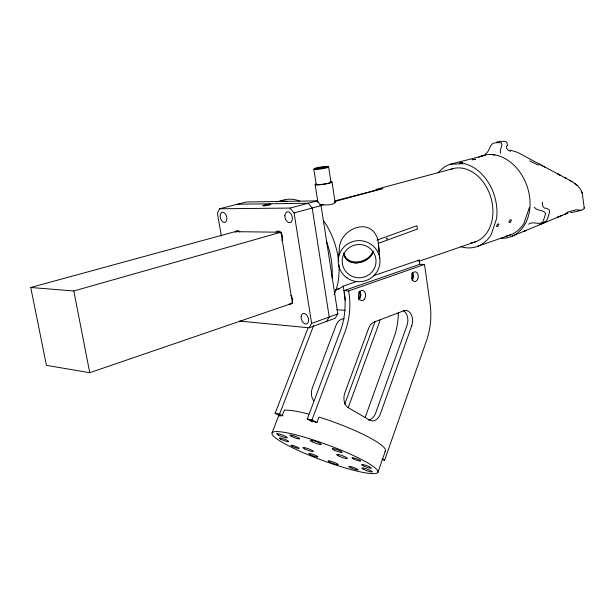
<?xml version="1.0" encoding="UTF-8"?>
<svg xmlns="http://www.w3.org/2000/svg" width="615" height="615" viewBox="0 0 615 615"><rect width="100%" height="100%" fill="white"/><g stroke="black" fill="none" stroke-linecap="round" stroke-linejoin="round"><path stroke-width="0.92" d="M339.265 250.097C338.388 229.979 369.284 215.696 377.418 238.259A18.135 16.882 -73.5 0 1 378.379 244.939M542.307 202.174L542.515 205.21A7.941 6.288 68.3 0 0 543.768 207.501L544.867 208.247L546.843 208.308A7.926 6.288 68.3 0 0 548.442 209.369A1.922 1.514 67.7 0 1 549.587 211.837A51.107 39.46 70 0 1 546.566 220.754A1.914 1.507 67.3 0 1 545.144 221.492M338.296 259.261L339.173 250.482M545.536 213.467C543.875 209.546 536.795 211.283 534.304 207.163M332.023 182.063L335.144 202.55C331.27 206.04 324.874 204.48 320 205.033M529.307 207.778L523.911 223.345A41.981 32.288 73.2 0 1 505.884 236.168M377.941 472.266A56.488 8.156 20.3 0 0 301.235 436.273A56.488 8.156 20.3 0 0 295.777 449.319A56.488 8.156 20.3 0 0 377.941 472.266L385.374 451.064M382.276 459.666L384.636 460.135L426.526 340.587A55.235 38.168 -85.4 0 0 430.1 304.156L424.535 264.473L419.791 264.304L343.916 290.626L348.667 290.918L424.535 264.473M365.125 417.585L394 337.404A53.743 38.199 -85.2 0 0 398.305 312.666M348.198 407.637L379.155 323.036A10.639 7.48 -85.2 0 0 379.901 319.985M344.7 404.216L374.666 322.652A10.601 7.488 -85.2 0 0 375.119 321.161M344.223 292.617A59.194 44.211 -85.1 0 1 340.195 331.562L307.277 419.03L312.005 419.876L344.946 332.023A59.447 44.226 -85.1 0 0 348.974 292.925L348.667 290.918M272.076 432.86L278.772 415.44M307.884 328.418L275.113 413.303L279.571 414.103L312.366 328.848A57.725 44.088 -84.9 0 0 313.642 325.25M239.604 321.084L309.122 327.803L335.26 318.209L337.827 313.865L321.076 205.618L317.04 200.874L246.292 202.004L219.54 208.769L217.456 213.351L221.323 236.022M373.359 251.443C369.261 263.797 347.275 268.401 343.485 253.611M373.121 251.966C368.693 263.804 347.567 268.202 343.562 253.903M372.959 251.351C368.4 263.012 347.367 267.171 343.577 252.903M309.122 327.803L311.651 323.405L294.078 212.936L290.019 208.078L219.54 208.769M326.673 321.361L329.225 317.002L312.205 208.016L308.161 203.242L237.498 204.234M507.421 145.417L506.322 146.724L506.445 147.907A7.864 6.15 73.2 0 0 507.913 149.968L510.458 151.39M485.143 154.111C489.594 151.897 489.325 145.747 493.069 143.218A51.306 39.483 70 0 1 501.256 142.742C503.524 145.271 498.911 149.86 500.679 153.343M528.7 224.16C532.859 220.87 538.709 225.075 542.522 222.415A51.306 39.483 70 0 0 545.536 213.474M539.816 224.621L545.174 222.353M568.068 212.951L511.557 236.429M541.569 223.207L545.828 221.454M562.095 215.342L557.259 217.318L558.212 216.934M565.131 214.12L567.284 213.267M344.131 318.309L341.44 319.3A10.916 7.857 -84.3 0 0 336.059 325.281L312.374 387.904A11.17 8.103 -80.8 0 0 313.712 400.649M378.333 243.363L417.47 229.049L416.909 225.743L376.972 240.119M311.651 323.405L337.827 313.865M477.94 246.223L510.565 234.838M335.452 289.98L339.034 288.75M419.123 261.198L476.648 241.418M89.752 372.698L292.433 303.226L280.963 232.224L235.022 231.663L30.75 287.482L46.44 365.348L89.752 372.698L73.815 290.972L30.75 287.482M335.367 289.888A43.235 28.475 72.9 0 0 343.224 286.106L356.792 281.455M373.974 275.558L419.192 260.053L419.791 264.304M73.815 290.972L280.963 232.224M580.914 210.276L576.071 209.792L566.73 212.39M320.115 205.479L323.782 204.48M334.783 201.505L382.745 188.513L335.167 200.798M294.078 212.936L321.076 205.618M375.834 189.474L452.986 168.633M438.095 172.976A43.304 32.387 73.1 0 1 450.103 164.267L485.443 155.295M290.019 208.078L317.04 200.874M570.605 212.575L573.91 212.044A13.761 2.545 -8.1 0 0 584.081 207.732M492.946 154.926L494.821 154.842M450.111 164.267L464.264 163.659A43.304 32.387 73.1 0 1 496.582 218.533L491.27 234.515A43.304 32.387 73.1 0 1 460.85 246.684M336.751 309.683L345.107 310.337M510.058 150.037L517.745 152.459L545.459 167.403M529.63 160.853L538.386 165.174M557.382 173.714L566.338 178.45L564.301 177.351C571.25 181.21 579.745 184.846 582.221 193.172L584.25 208.031M558.189 174.137L560.073 175.129L538.909 163.921M279.571 414.103L282.946 415.94M275.113 413.303L280.171 416.055M307.277 419.03L312.289 421.798M312.005 419.876L317.017 422.651M382.13 458.752L384.636 460.135M569.536 180.249L572.019 181.771M334.798 202.058L335.144 202.55M577.062 185.2L576.293 184.538M581.436 191.311L582.221 193.172M313.842 169.225L316.195 184.377M315.157 184.654L317.886 202.243M343.224 286.106L345.376 300.143M328.656 167.034L330.97 182.178M379.778 258.2L378.317 242.648L379.148 251.843M478.385 157.248A42.981 32.795 70 0 1 528.124 189.605A42.981 32.795 70 0 1 500.525 238.297M507.421 145.417A7.857 6.142 73.2 0 1 507.075 143.387A1.899 1.476 73.3 0 0 505.43 141.412A51.107 39.46 70 0 0 497.243 141.888A1.891 1.461 73.4 0 0 496.443 142.465M235.176 232.362A5.297 3.229 74 0 1 239.919 231.986M276.02 232.032A5.497 3.482 73.7 0 1 281.04 232.954A5.497 3.482 73.7 0 1 281.939 240.311M290.818 295.269A5.435 3.421 71.4 0 1 292.571 301.519A5.435 3.421 71.4 0 1 289.196 304.056M450.872 169.286A38.315 28.651 73.2 0 1 491.185 198.66A38.315 28.651 73.2 0 1 470.79 242.925M481.276 156.295A41.981 32.288 73.2 0 1 483.544 155.395M358.737 291.987A3.759 2.683 -86.2 0 1 358.483 298.475M419.192 260.053A40.521 28.682 73 0 1 417.962 260.921M411.573 273.368A3.59 2.452 -87.4 0 1 411.858 279.018M412.281 272.522A4.859 3.321 -87.4 0 1 412.127 280.294M403.332 310.713A10.886 7.472 -85.3 0 1 406.984 325.458L375.657 413.057A11.247 7.811 -81 0 1 368.562 420.091M359.514 291.087A5.089 3.628 -86.2 0 1 358.622 299.836M330.832 181.763A8.541 0.922 -8.6 0 1 323.89 184.216A8.541 0.922 -8.6 0 1 316.025 184.031M330.77 182.055A7.488 0.815 -8.6 0 1 323.528 184.154A7.488 0.815 -8.6 0 1 316.41 184.192M325.289 166.957A7.503 0.715 -8.6 0 1 327.388 167.657A7.503 0.715 -8.6 0 1 316.971 169.394A7.503 0.715 -8.6 0 1 315.264 168.633M279.202 201.543A57.995 37.269 72.8 0 1 299.72 201.036M323.659 220.916A57.995 37.269 72.8 0 1 338.619 261.16M338.911 264.427A57.995 37.269 72.8 0 1 334.153 294.508M276.358 201.828A58.31 37.215 72.8 0 1 287.105 201.366M326.35 241.195A58.31 37.215 72.8 0 1 332.023 277.834M384.959 451.579A56.15 9.133 20.3 0 0 318.939 417.07L316.894 422.551A56.234 8.894 20.3 0 0 309.783 420.445M308.515 414.079A56.15 9.133 20.3 0 0 284.268 410.197L282.224 415.517A56.234 8.894 20.3 0 0 279.833 415.894M386.543 238.574C387.089 240.58 387.688 237.021 386.543 238.574M475.403 159.285L472.197 159.754L475.403 159.285M411.719 325.873L380.393 413.834A11.293 7.803 -81.1 0 1 369.715 420.183L348.29 407.714A11.493 8.11 -81.2 0 1 344.9 392.777L368.654 328.287A11.224 7.857 -84.5 0 1 374.043 322.129L403.632 310.806A10.932 7.472 -85.3 0 1 411.127 314.303A10.932 7.472 -85.3 0 1 411.719 325.873M462.657 162.691L459.413 163.16L462.657 162.691M325.112 167.026L317.217 168.179L325.112 167.026M526.156 230.41L523.903 231.217A42.42 32.78 70.1 0 0 526.156 230.41M575.686 184.108L574.871 183.593L575.686 184.108M220.331 214.481A5.258 3.175 74.7 0 0 224.191 222.446A5.258 3.175 74.7 0 0 226.036 215.019A5.258 3.175 74.7 0 0 220.331 214.481M301.15 316.587A5.489 3.475 70.5 0 0 306.332 323.99A5.489 3.475 70.5 0 0 307.139 315.587A5.489 3.475 70.5 0 0 301.15 316.587M284.891 215.335A5.581 3.582 74.4 0 0 290.119 222.592A5.581 3.582 74.4 0 0 290.887 213.713A5.581 3.582 74.4 0 0 284.891 215.335M264.435 205.81A4.182 0.5 -9 0 0 270.884 204.426A4.182 0.5 -9 0 0 264.973 204.857A4.182 0.5 -9 0 0 264.435 205.81M497.527 226.543A1.661 0.769 -56 0 0 498.773 224.044A1.661 0.769 -56 0 0 496.851 225.244A1.661 0.769 -56 0 0 497.527 226.543M510.004 222.346A1.645 0.746 -56.2 0 0 511.242 219.87A1.645 0.746 -56.2 0 0 509.358 221.054A1.645 0.746 -56.2 0 0 510.004 222.346M364.426 299.174A5.104 3.628 -86.2 0 0 363.158 290.611A5.104 3.628 -86.2 0 0 358.445 296.776A5.104 3.628 -86.2 0 0 364.426 299.174M417.677 279.31A4.874 3.313 -87.4 0 0 415.256 271.784A4.874 3.313 -87.4 0 0 411.942 278.856A4.874 3.313 -87.4 0 0 417.677 279.31M317.14 168.741A6.934 0.661 -8.6 0 0 327.98 166.657A6.934 0.661 -8.6 0 0 318.362 167.411A6.934 0.661 -8.6 0 0 317.14 168.741M350.312 275.389A16.928 16.651 -0.1 0 0 376.026 261.544A16.928 16.651 -0.1 0 0 350.981 246.561A16.928 16.651 -0.1 0 0 350.312 275.389M346.937 277.849A20.895 20.549 -0.1 0 0 379.893 263.151A20.895 20.549 -0.1 0 0 350.473 242.425A20.895 20.549 -0.1 0 0 346.937 277.849M353.325 458.875A4.643 0.684 20.1 0 0 360.575 461.096A4.643 0.684 20.1 0 0 355.078 458.267A4.643 0.684 20.1 0 0 353.325 458.875M363.242 465.786A5.143 0.746 20 0 0 371.206 468.184A5.143 0.746 20 0 0 364.972 465.048A5.143 0.746 20 0 0 363.242 465.786M338.327 455.8A5.727 0.838 20.2 0 0 347.26 458.559A5.727 0.838 20.2 0 0 340.472 455.069A5.727 0.838 20.2 0 0 338.327 455.8M334.414 450.218A5.266 0.784 20.2 0 0 342.101 452.34A5.266 0.784 20.2 0 0 334.983 448.973A5.266 0.784 20.2 0 0 334.414 450.218M363.411 469.253A5.612 0.8 20 0 0 372.221 471.989A5.612 0.8 20 0 0 365.694 468.638A5.612 0.8 20 0 0 363.411 469.253M312.128 441.755A5.858 0.876 20.4 0 0 321.184 444.537A5.858 0.876 20.4 0 0 314.104 440.886A5.858 0.876 20.4 0 0 312.128 441.755M350.773 467.838A4.958 0.7 20.1 0 0 358.068 469.898A4.958 0.7 20.1 0 0 351.419 466.793A4.958 0.7 20.1 0 0 350.773 467.838M304.679 448.904A5.558 0.792 20.4 0 0 313.258 451.564A5.558 0.792 20.4 0 0 306.493 448.135A5.558 0.792 20.4 0 0 304.679 448.904M329.748 462.111A5.443 0.761 20.2 0 0 338.212 464.748A5.443 0.761 20.2 0 0 331.708 461.458A5.443 0.761 20.2 0 0 329.748 462.111M291.764 436.496A5.204 0.769 20.5 0 0 299.628 438.849A5.204 0.769 20.5 0 0 292.994 435.543A5.204 0.769 20.5 0 0 291.764 436.496M310.429 454.739A4.905 0.684 20.4 0 0 317.886 456.999A4.905 0.684 20.4 0 0 311.713 453.962A4.905 0.684 20.4 0 0 310.429 454.739M278.526 435.12A5.681 0.823 20.6 0 0 287.213 437.803A5.681 0.823 20.6 0 0 280.179 434.228A5.681 0.823 20.6 0 0 278.526 435.12M280.778 439.187A5.028 0.715 20.6 0 0 288.643 441.724A5.028 0.715 20.6 0 0 282.823 438.656A5.028 0.715 20.6 0 0 280.778 439.187M292.31 446.359A4.397 0.615 20.5 0 0 299.036 448.435A4.397 0.615 20.5 0 0 293.601 445.714A4.397 0.615 20.5 0 0 292.31 446.359"/></g></svg>
